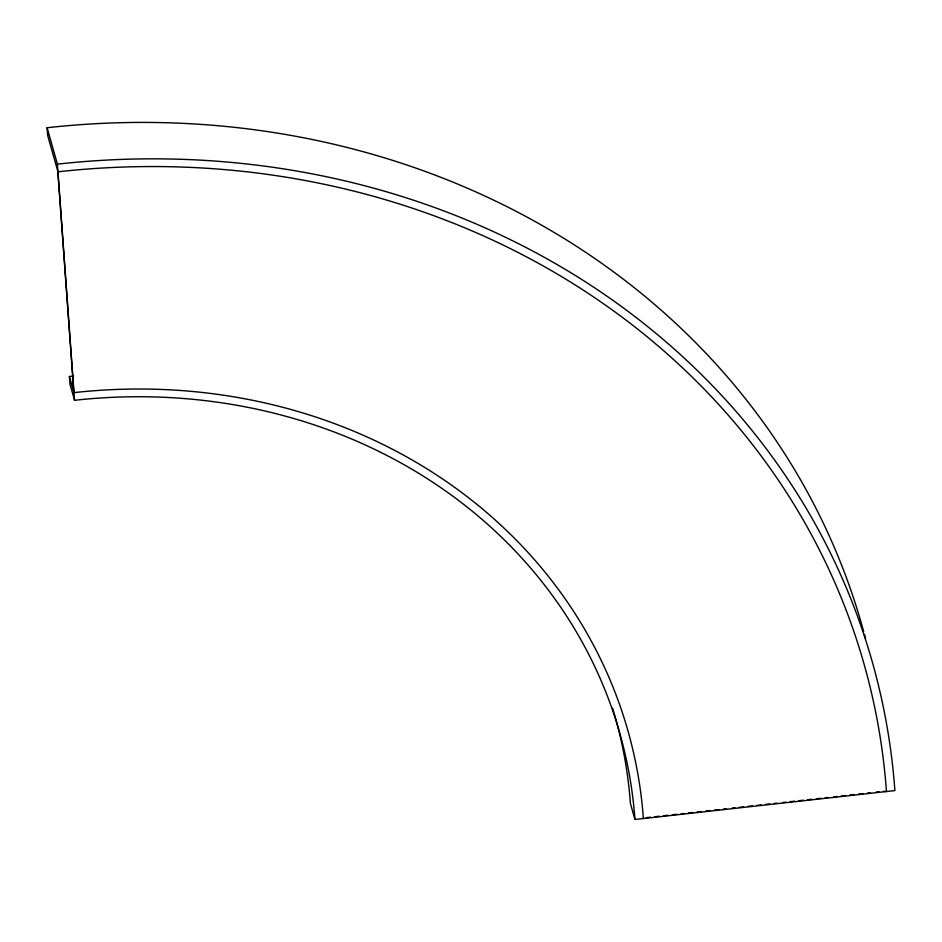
<?xml version="1.0" encoding="UTF-8"?>
<svg xmlns="http://www.w3.org/2000/svg" width="942" height="942" viewBox="0 0 942 942"><rect width="100%" height="100%" fill="white"/><g stroke="black" fill="none" stroke-linecap="round" stroke-linejoin="round"><path stroke-width="1.41" d="M646.141 817.68L650.51 817.197M654.878 816.714L659.247 816.219M663.615 815.737L667.972 815.254M672.341 814.771L676.709 814.288M681.078 813.794L683.986 813.476M688.355 812.993L692.723 812.499M697.092 812.016L701.46 811.533M705.829 811.05L710.186 810.567M714.554 810.073L718.923 809.59M723.291 809.107L726.2 808.778M732.028 808.13L734.937 807.812M739.305 807.329L743.674 806.847M748.042 806.352L752.399 805.869M756.767 805.386L761.136 804.904M765.505 804.409L769.873 803.926M774.242 803.444L777.15 803.126M782.967 802.478L785.887 802.148M790.256 801.666L794.612 801.183M798.981 800.688L803.349 800.205M807.718 799.723L812.086 799.24M816.455 798.757L820.823 798.263M825.18 797.78L828.1 797.462M833.917 796.814L836.826 796.485M841.194 796.002L845.563 795.519M849.931 795.024L854.3 794.542M858.668 794.059L863.037 793.576M867.394 793.093L870.314 792.764M876.131 792.116L879.039 791.798M883.408 791.304L886.469 791.527A784.592 705.193 -15.8 0 0 57.957 171.809L47.653 135.389L47.1 127.735A793.105 712.835 -15.8 0 1 863.661 631.54M73.712 376.035A539.224 484.647 -15.8 0 0 69.402 376.494L69.967 384.148L74.536 400.291A530.723 477.005 -15.8 0 1 634.955 819.481L894.9 790.585A793.105 712.835 -15.8 0 0 57.403 164.155L47.1 127.735M643.233 818.009L643.386 818.539A539.224 484.647 -15.8 0 0 73.971 392.637L69.402 376.494M634.955 819.481L630.386 803.338A530.723 477.005 -15.8 0 0 612.571 708.113M57.403 164.155L74.536 400.291M57.803 171.267L73.829 392.096M864.426 634.378A793.105 712.835 -15.8 0 1 865.557 638.629"/></g></svg>
